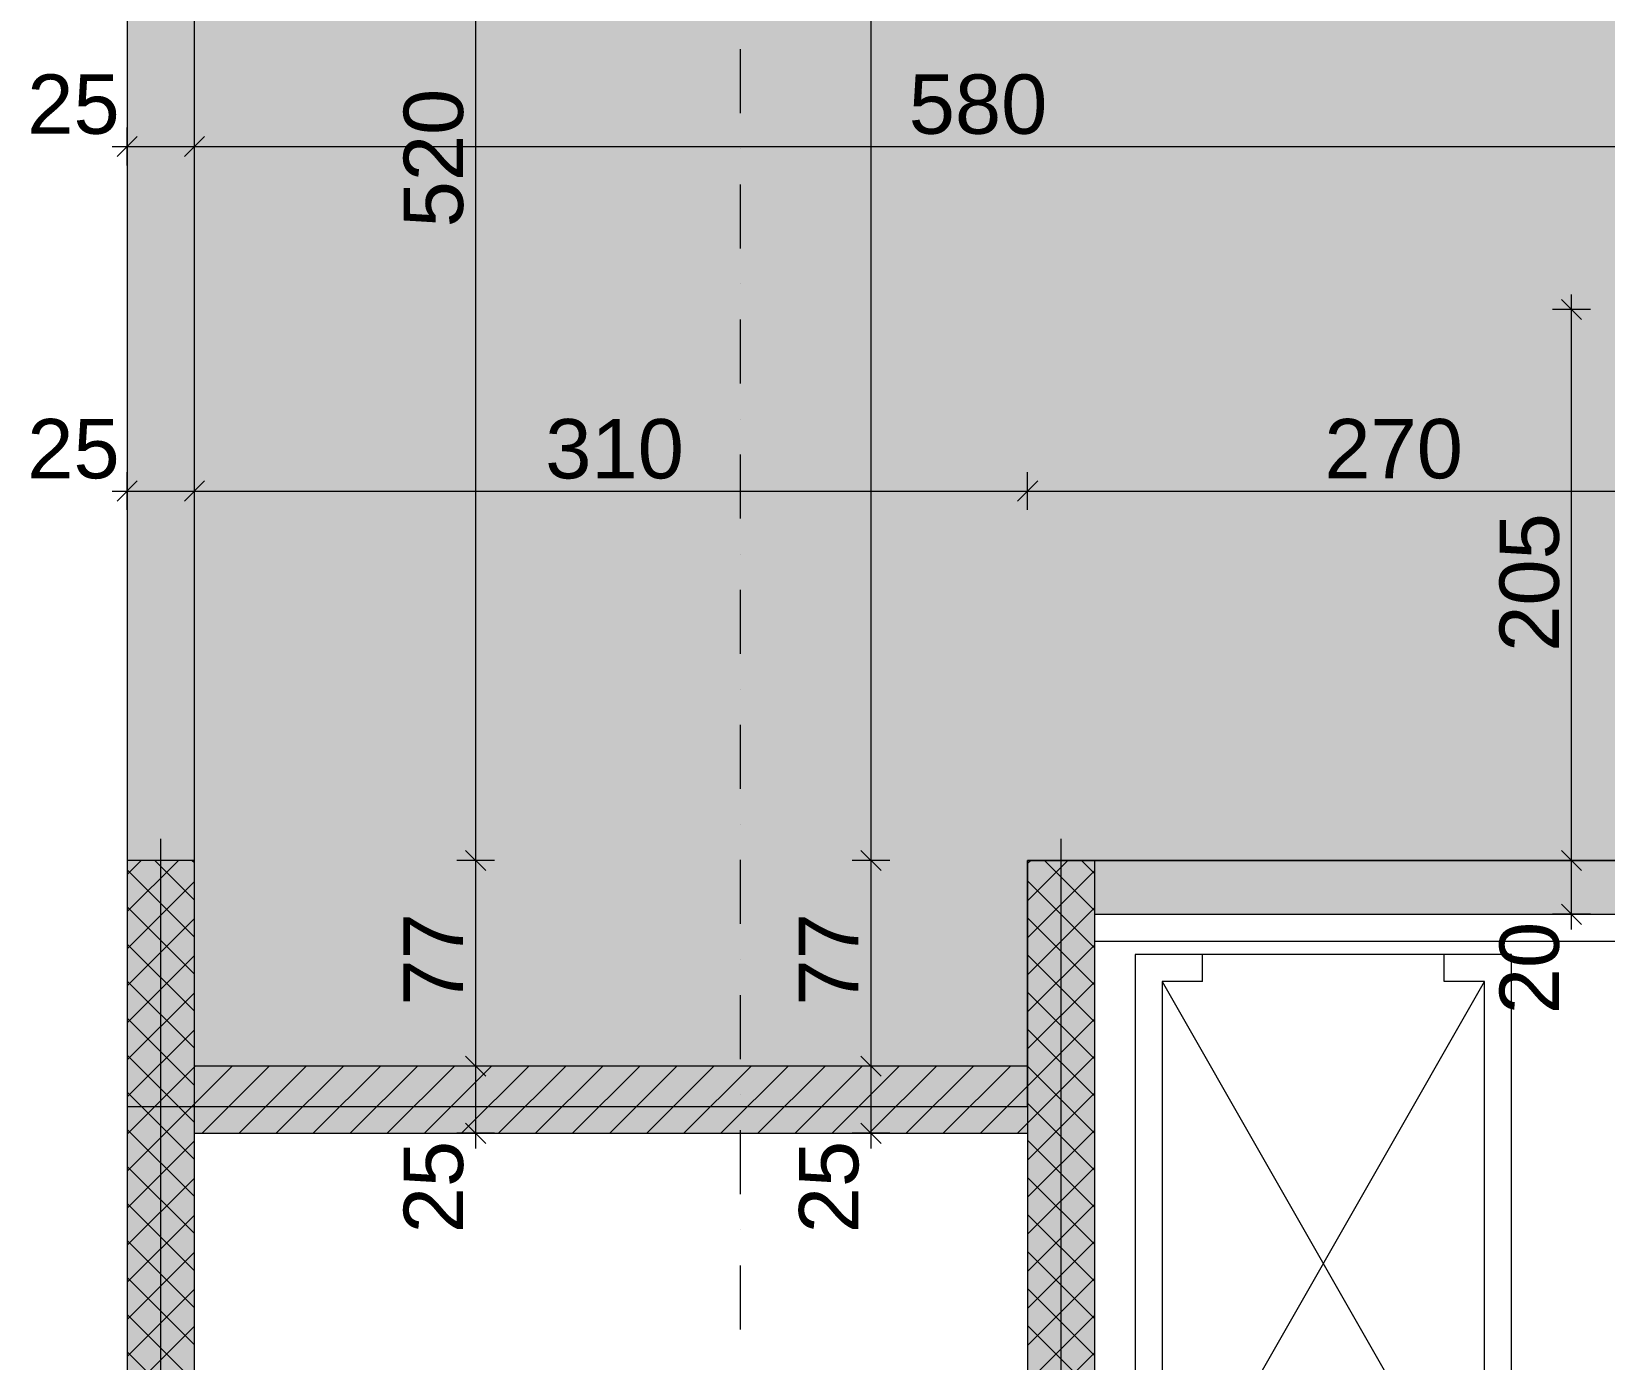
# Model space of a CAD drawing. Header units: centimetres. Extents: x -3681 to 2707, y -7074 to 1715.
# Drawn here: x -1141 to -556, y -347 to 147 of the extents above; entities that cross this region are included whole.
import ezdxf

# ---------------------------------------------------------------- set-up
doc = ezdxf.new("R2010")
doc.units = ezdxf.units.CM
for name, color, linetype, true_color in [('PDF_2D Drafting - General', 7, 'Continuous', 0x7f7f7f), ('PDF_A - Fill Zone', 7, 'Continuous', 0xa80f02), ('PDF_A - Muret', 7, 'Continuous', 0x7f7f7f), ('PDF_A - Pllaka Perdhes', 7, 'Continuous', 0x7f7f7f), ('PDF_A - Prerjet', 7, 'Continuous', 0xa80f02)]:
    doc.layers.add(name, color=color, linetype=linetype, true_color=true_color)
for name, color, linetype in [('PDF_A - Dimensionimi', 7, 'Continuous'), ('PDF_A - Perdhesa Polyine', 5, 'Continuous'), ('PDF_A - Shtyllat', 7, 'Continuous')]:
    doc.layers.add(name, color=color, linetype=linetype)
doc.styles.add('PDF Arial', font='arial.ttf')

msp = doc.modelspace()

# ---------------------------------------------------------------- hatches: boundary and pattern name
at = {"layer": 'PDF_A - Fill Zone', "true_color": 0xb4e4dc, "transparency": 33554559}
msp.add_hatch(color=254, dxfattribs=at).paths.add_polyline_path([(-1105.75, 979.25), (984.59, 979.25), (984.59, 31.52), (-317.66, 31.52), (-317.66, -171.02), (-370.63, -171.02), (-370.63, -161.02), (-770.69, -161.02), (-770.69, -252.53), (-1080.74, -252.53), (-1105.75, -252.53)])

# ---------------------------------------------------------------- linework, layer by layer
at = {"layer": 'PDF_2D Drafting - General', "lineweight": 0}
for points in [[(-590.66, -196.03), (-730.69, -196.03)], [(-730.69, -196.03), (-730.69, -426.06)], [(-705.68, -206.03), (-705.68, -196.03)], [(-615.67, -206.03), (-615.67, -196.03)], [(-590.66, -426.06), (-590.66, -196.03)], [(-705.68, -206.03), (-720.68, -206.03)], [(-720.68, -206.03), (-720.68, -416.06)], [(-720.68, -416.06), (-600.66, -206.03)], [(-720.68, -206.03), (-600.66, -416.06)], [(-600.66, -206.03), (-615.67, -206.03)], [(-600.66, -416.06), (-600.66, -206.03)]]:
    msp.add_lwpolyline(points, dxfattribs=at)
at = {"layer": 'PDF_A - Dimensionimi', "lineweight": 0}
for points in [[(-828.98, -161.02), (-828.98, 979.25)], [(-976.08, -161.02), (-976.08, 359.15)], [(-1105.75, 97.64), (-1105.75, 111.7)], [(-1080.74, 97.64), (-1080.74, 111.7)], [(-1102, 108.43), (-1109.5, 100.92)], [(-1076.99, 108.43), (-1084.49, 100.92)], [(-1111.38, 104.68), (-1105.75, 104.68)], [(-1105.75, 104.68), (-1080.74, 104.68)], [(-1080.74, 104.68), (-500.18, 104.68)], [(-564.55, 40.26), (-572.05, 47.76)], [(-568.3, 44.01), (-568.3, 49.64)], [(-561.27, 44.01), (-575.34, 44.01)], [(-568.3, -161.02), (-568.3, 44.01)], [(-1105.75, -30.56), (-1105.75, -16.5)], [(-1080.74, -30.56), (-1080.74, -16.5)], [(-770.69, -30.56), (-770.69, -16.5)], [(-1102, -19.79), (-1109.5, -27.29)], [(-1076.99, -19.79), (-1084.49, -27.29)], [(-766.94, -19.79), (-774.44, -27.29)], [(-1111.38, -23.54), (-1105.75, -23.54)], [(-1105.75, -23.54), (-1080.74, -23.54)], [(-1080.74, -23.54), (-770.69, -23.54)], [(-770.69, -23.54), (-500.18, -23.54)], [(-979.83, -157.27), (-972.33, -164.77)], [(-832.73, -157.27), (-825.23, -164.77)], [(-572.05, -157.27), (-564.55, -164.77)], [(-969.04, -161.02), (-983.11, -161.02)], [(-976.08, -237.53), (-976.08, -161.02)], [(-821.94, -161.02), (-836.01, -161.02)], [(-828.98, -237.53), (-828.98, -161.02)], [(-561.27, -161.02), (-575.34, -161.02)], [(-568.3, -181.02), (-568.3, -161.02)], [(-561.27, -181.02), (-575.34, -181.02)], [(-572.05, -177.27), (-564.55, -184.77)], [(-568.3, -186.65), (-568.3, -181.02)], [(-979.83, -233.78), (-972.33, -241.28)], [(-832.73, -233.78), (-825.23, -241.28)], [(-969.04, -237.53), (-983.11, -237.53)], [(-976.08, -262.53), (-976.08, -237.53)], [(-821.94, -237.53), (-836.01, -237.53)], [(-828.98, -262.53), (-828.98, -237.53)], [(-969.04, -262.53), (-983.11, -262.53)], [(-979.83, -258.78), (-972.33, -266.28)], [(-976.08, -268.16), (-976.08, -262.53)], [(-821.94, -262.53), (-836.01, -262.53)], [(-832.73, -258.78), (-825.23, -266.28)], [(-828.98, -268.16), (-828.98, -262.53)]]:
    msp.add_lwpolyline(points, dxfattribs=at)
at = {"layer": 'PDF_A - Fill Zone', "color": 136, "lineweight": 0, "true_color": 0x008080}
for points in [[(-1105.75, 979.25), (-1105.75, -252.53)], [(-770.69, -252.53), (-770.69, -161.02)], [(-770.69, -161.02), (-370.63, -161.02)], [(-1105.75, -252.53), (-1080.74, -252.53)], [(-1080.74, -252.53), (-770.69, -252.53)]]:
    msp.add_lwpolyline(points, dxfattribs=at)
at = {"layer": 'PDF_A - Muret', "color": 7, "lineweight": 0}
for points in [[(-1105.75, 359.15), (-1105.75, -161.02)], [(-1080.74, -161.02), (-1080.74, 359.15)], [(-500.18, -161.02), (-745.69, -161.02)], [(-745.69, -181.02), (-395.63, -181.02)], [(-770.69, -237.53), (-1080.74, -237.53)], [(-1080.74, -262.53), (-770.69, -262.53)]]:
    msp.add_lwpolyline(points, dxfattribs=at)
at = {"layer": 'PDF_A - Muret', "color": 254, "lineweight": 0, "true_color": 0xcccccc}
for points in [[(-1080.74, -251.58), (-1066.69, -237.53)], [(-1080.74, -237.79), (-1080.49, -237.53)], [(-1077.91, -262.53), (-1052.9, -237.53)], [(-1064.11, -262.53), (-1039.11, -237.53)], [(-1050.32, -262.53), (-1025.32, -237.53)], [(-1036.54, -262.53), (-1011.53, -237.53)], [(-1022.74, -262.53), (-997.74, -237.53)], [(-1008.96, -262.53), (-983.95, -237.53)], [(-995.16, -262.53), (-970.16, -237.53)], [(-981.37, -262.53), (-956.36, -237.53)], [(-967.58, -262.53), (-942.58, -237.53)], [(-953.79, -262.53), (-928.78, -237.53)], [(-940, -262.53), (-914.99, -237.53)], [(-926.21, -262.53), (-901.2, -237.53)], [(-912.41, -262.53), (-887.41, -237.53)], [(-898.63, -262.53), (-873.62, -237.53)], [(-884.83, -262.53), (-859.83, -237.53)], [(-871.04, -262.53), (-846.04, -237.53)], [(-857.25, -262.53), (-832.25, -237.53)], [(-843.46, -262.53), (-818.45, -237.53)], [(-829.67, -262.53), (-804.67, -237.53)], [(-815.88, -262.53), (-790.88, -237.53)], [(-802.09, -262.53), (-777.08, -237.53)], [(-788.3, -262.53), (-770.69, -244.93)], [(-774.5, -262.53), (-770.69, -258.72)]]:
    msp.add_lwpolyline(points, dxfattribs=at)
at = {"layer": 'PDF_A - Muret', "color": 254, "true_color": 0xcccccc, "transparency": 33554559}
for points in [[(-1080.74, 359.15), (-1080.74, -161.02), (-1105.75, 359.15), (-1105.75, -161.02)], [(-745.69, -181.02), (-745.69, -161.02), (-395.63, -181.02), (-395.63, -161.02)]]:
    msp.add_solid(points, dxfattribs=at)
at = {"layer": 'PDF_A - Muret', "color": 7, "true_color": 0xffffff, "transparency": 33554559}
msp.add_solid([(-1080.74, -262.53), (-1080.74, -237.53), (-770.69, -262.53), (-770.69, -237.53)], dxfattribs=at)
at = {"layer": 'PDF_A - Perdhesa Polyine', "lineweight": 0}
msp.add_lwpolyline([(-1105.75, 979.25), (-1105.75, -921.14)], dxfattribs=at)
at = {"layer": 'PDF_A - Pllaka Perdhes', "lineweight": 0}
for points in [[(-1105.75, 979.25), (-1105.75, -921.14)], [(-745.69, -191.02), (-395.63, -191.02)], [(-745.69, -481.07), (-745.69, -191.02)]]:
    msp.add_lwpolyline(points, dxfattribs=at)
at = {"layer": 'PDF_A - Prerjet', "lineweight": 0}
for points in [[(-877.71, 140.85), (-877.71, 117.04)], [(-877.71, 103.81), (-877.71, 103.81)], [(-877.71, 90.58), (-877.71, 66.76)], [(-877.71, 53.53), (-877.71, 53.53)], [(-877.71, 40.3), (-877.71, 16.48)], [(-877.71, 3.25), (-877.71, 3.25)], [(-877.71, -9.98), (-877.71, -33.8)], [(-877.71, -47.03), (-877.71, -47.03)], [(-877.71, -60.26), (-877.71, -84.08)], [(-877.71, -97.31), (-877.71, -97.31)], [(-877.71, -110.54), (-877.71, -134.36)], [(-877.71, -147.58), (-877.71, -147.58)], [(-877.71, -160.82), (-877.71, -184.63)], [(-877.71, -197.86), (-877.71, -197.86)], [(-877.71, -211.1), (-877.71, -234.91)], [(-877.71, -248.14), (-877.71, -248.14)], [(-877.71, -261.38), (-877.71, -285.19)], [(-877.71, -298.43), (-877.71, -298.43)], [(-877.71, -311.66), (-877.71, -335.47)]]:
    msp.add_lwpolyline(points, dxfattribs=at)
at = {"layer": 'PDF_A - Shtyllat', "lineweight": 0}
for points in [[(-1093.25, -533.08), (-1093.25, -153.01)], [(-758.19, -533.08), (-758.19, -153.01)], [(-1105.75, -180.05), (-1086.71, -161.02)], [(-1105.75, -166.26), (-1100.51, -161.02)], [(-1080.74, -161.02), (-1105.75, -161.02)], [(-1105.75, -161.02), (-1105.75, -921.14)], [(-1080.74, -175.73), (-1095.45, -161.02)], [(-1080.74, -161.93), (-1081.66, -161.02)], [(-1080.74, -921.14), (-1080.74, -161.02)], [(-770.69, -175.98), (-755.74, -161.02)], [(-770.69, -162.19), (-769.52, -161.02)], [(-745.69, -161.02), (-770.69, -161.02)], [(-770.69, -161.02), (-770.69, -921.14)], [(-745.69, -179.8), (-764.48, -161.02)], [(-745.69, -166.01), (-750.68, -161.02)], [(-745.69, -921.14), (-745.69, -161.02)], [(-1080.74, -189.51), (-1105.75, -164.51)], [(-1105.75, -193.84), (-1080.74, -168.83)], [(-770.69, -189.77), (-745.69, -164.76)], [(-745.69, -193.6), (-770.69, -168.59)], [(-1080.74, -203.31), (-1105.75, -178.31)], [(-770.69, -203.56), (-745.69, -178.56)], [(-1105.75, -207.63), (-1080.74, -182.63)], [(-745.69, -207.38), (-770.69, -182.38)], [(-1080.74, -217.1), (-1105.75, -192.1)], [(-770.69, -217.34), (-745.69, -192.34)], [(-1105.75, -221.43), (-1080.74, -196.42)], [(-745.69, -221.18), (-770.69, -196.17)], [(-1080.74, -230.89), (-1105.75, -205.89)], [(-1105.75, -235.21), (-1080.74, -210.21)], [(-770.69, -231.14), (-745.69, -206.14)], [(-745.69, -234.97), (-770.69, -209.96)], [(-1080.74, -244.68), (-1105.75, -219.68)], [(-770.69, -244.93), (-745.69, -219.92)], [(-1105.75, -249.01), (-1080.74, -224)], [(-745.69, -248.76), (-770.69, -223.75)], [(-1080.74, -258.47), (-1105.75, -233.47)], [(-770.69, -258.72), (-745.69, -233.72)], [(-1105.75, -262.79), (-1080.74, -237.79)], [(-745.69, -262.55), (-770.69, -237.55)], [(-1080.74, -272.26), (-1105.75, -247.26)], [(-1105.75, -276.59), (-1080.74, -251.58)], [(-770.69, -272.51), (-745.69, -247.51)], [(-745.69, -276.34), (-770.69, -251.33)], [(-1080.74, -286.06), (-1105.75, -261.05)], [(-770.69, -286.3), (-745.69, -261.3)], [(-1105.75, -290.38), (-1080.74, -265.38)], [(-745.69, -290.13), (-770.69, -265.13)], [(-1080.74, -299.84), (-1105.75, -274.84)], [(-770.69, -300.09), (-745.69, -275.09)], [(-1105.75, -304.17), (-1080.74, -279.16)], [(-745.69, -303.92), (-770.69, -278.92)], [(-1080.74, -313.64), (-1105.75, -288.63)], [(-770.69, -313.89), (-745.69, -288.88)], [(-1105.75, -317.96), (-1080.74, -292.96)], [(-745.69, -317.71), (-770.69, -292.71)], [(-1080.74, -327.43), (-1105.75, -302.42)], [(-770.69, -327.67), (-745.69, -302.67)], [(-1105.75, -331.75), (-1080.74, -306.74)], [(-745.69, -331.5), (-770.69, -306.5)], [(-1080.74, -341.22), (-1105.75, -316.21)], [(-1105.75, -345.54), (-1080.74, -320.54)], [(-770.69, -341.47), (-745.69, -316.46)], [(-745.69, -345.29), (-770.69, -320.29)], [(-1080.74, -355.01), (-1105.75, -330.01)], [(-770.69, -355.26), (-745.69, -330.25)], [(-1105.75, -359.33), (-1080.74, -334.33)], [(-745.69, -359.08), (-770.69, -334.08)], [(-1080.74, -368.8), (-1105.75, -343.79)], [(-770.69, -369.05), (-745.69, -344.04)]]:
    msp.add_lwpolyline(points, dxfattribs=at)
at = {"layer": 'PDF_A - Shtyllat', "color": 8, "true_color": 0x7f7f7f, "transparency": 33554559}
for points in [[(-1105.75, -921.14), (-1105.75, -161.02), (-1080.74, -921.14), (-1080.74, -161.02)], [(-770.69, -921.14), (-770.69, -161.02), (-745.69, -921.14), (-745.69, -161.02)]]:
    msp.add_solid(points, dxfattribs=at)

# ---------------------------------------------------------------- texts
at = {"layer": 'PDF_A - Dimensionimi', "char_height": 22.0917, "attachment_point": 7, "style": 'PDF Arial'}
for s, insert in [('\\W1.001627;25', (-1142.93, 109.07)), ('\\W1.001518;580', (-814.94, 109.07)), ('\\W1.001627;25', (-1142.93, -19.13)), ('\\W1.001973;310', (-950.19, -19.15)), ('\\W1.001377;270', (-660.29, -19.13))]:
    msp.add_mtext(s, dxfattribs=dict(at, insert=insert))
at = {"layer": 'PDF_A - Dimensionimi', "char_height": 22.0917, "attachment_point": 7, "rotation": 90, "style": 'PDF Arial'}
for s, insert in [('\\W1.001518;520', (-980.47, 74.58)), ('\\W1.001484;205', (-572.71, -83.35)), ('\\W1.001126;77', (-980.85, -214.99)), ('\\W1.001126;77', (-833.75, -214.99)), ('\\W1.001462;20', (-572.71, -218.21)), ('\\W1.001627;25', (-980.47, -299.72)), ('\\W1.001627;25', (-833.37, -299.72))]:
    msp.add_mtext(s, dxfattribs=dict(at, insert=insert))

doc.saveas('drawing.dxf')
